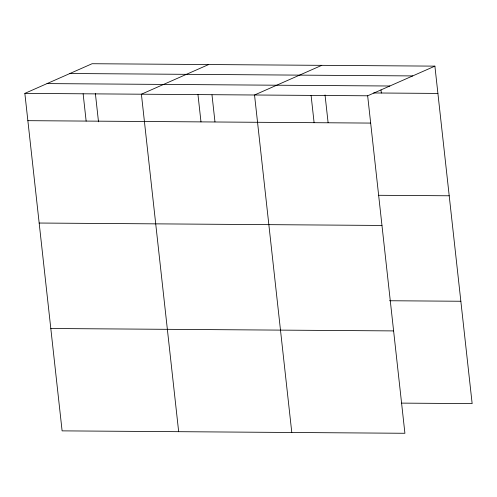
<?xml version="1.0" encoding="UTF-8"?>
<svg xmlns="http://www.w3.org/2000/svg" width="497" height="497" viewBox="0 0 497 497"><rect width="100%" height="100%" fill="white"/><g stroke="black" fill="none" stroke-linecap="round" stroke-linejoin="round"><path stroke-width="0.75" d="M434.894 66.132L367.656 95.791L404.912 433.278L62.106 430.868L24.85 93.386L92.088 63.722L434.894 66.132L472.15 403.614L401.638 403.117M208.641 64.542L141.403 94.206L178.665 431.688M321.764 65.337L254.532 95.002L291.789 432.483M69.897 73.513L412.703 75.923M47.035 83.595L389.841 86.006M373.595 92.964L437.907 93.417M24.85 93.386L367.656 95.791M27.863 120.672L370.669 123.082M378.695 195.29L449.207 195.781M39.164 223.035L381.969 225.445M389.561 300.747L460.849 301.25M50.806 328.505L393.612 330.909M381.006 89.988L381.342 93.02M325.032 94.933L328.095 122.641M311.091 95.399L314.104 122.684M211.989 94.908L214.965 121.846M197.968 94.604L200.981 121.889M95.356 93.318L98.499 121.796M83.129 93.796L86.143 121.082"/></g></svg>
